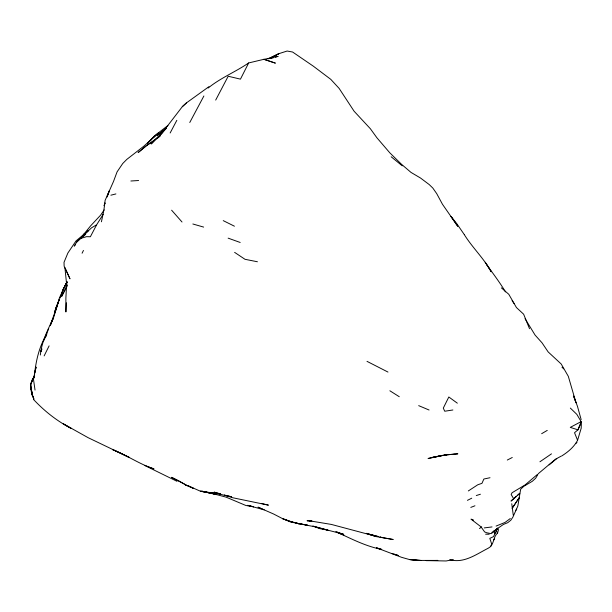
<?xml version="1.0" encoding="UTF-8"?>
<svg xmlns="http://www.w3.org/2000/svg" width="612" height="612" viewBox="0 0 612 612"><rect width="100%" height="100%" fill="white"/><g stroke="black" fill="none" stroke-linecap="round" stroke-linejoin="round"><path stroke-width="0.92" d="M66.333 302.772L65.897 311.975L65.882 298.075L66.685 282.905L66.8 286.072L64.926 267.704L69.982 278.82L64.13 266.197L64.023 262.318L67.863 253.047L75.987 240.967L88.442 230.51L83.783 235.077M33.943 377.229L33.362 379.149L36.108 367.047L34.662 373.029C36.315 359.259 39.497 345.795 46.933 333.9M40.338 355.006C41.654 341.565 48.011 329.478 53.627 317.314M449.774 559.682C463.973 563.66 476.343 554.235 488.254 548.199C494.435 545.185 492.821 536.976 497.548 533.098L498.459 529.87L497.648 528.164L496.439 529.303M101.439 221.781L103.918 209.901L105.134 200.338L113.495 181.496L117.076 171.88L122.752 163.496L126.845 159.365L144.095 145.977L158.73 132.689L153.184 137.945M55.761 308.119L54.43 313.994L55.761 308.119L59.341 299.459L50.719 324.207L53.68 317.376M55.807 310.093L59.54 297.608L66.8 282.109M55.868 310.276L57.956 302.955L54.912 311.829M53.887 316.817L55.325 311.776M577.575 440.303L581.193 428.232L581.4 422.517L577.957 429.823L574.523 432.707L577.575 440.303C574.002 447.028 568.097 451.97 561.747 455.948M34.639 374.85L33.247 379.272L33.897 377.635M176.998 481.315L144.707 465.464L153.995 468.922C139.406 464.156 126.684 455.076 112.371 449.499L129.04 457.309L88.067 437.649L63.281 423.802L71.306 428.492C57.214 421.194 44.5 411.195 33.683 399.613L33.492 397.44M60.144 297.998L63.197 289.247L67.037 282.033M104.958 203.016L104.094 205.724L105.012 203.108M490.939 546.072L491.643 543.93L489.814 538.361L493.524 536.625L497.648 528.164M41.784 348.955L40.889 351.609L41.846 349.062M61.713 293.622L63.197 289.247L67.037 282.063M107.161 196.988L109.303 190.868L107.261 195.794M491.834 532.455L503.393 524.453L507.746 522.679L510.829 520.192L512.894 517.117L517.828 506.07L520.659 489.225L523.849 486.288L532.31 481.292L535.668 478.224L537.864 474.476M50.253 325.661L53.542 317.582M44.118 340.119L48.738 328.537M581.148 421.614L577.957 429.823L570.262 427.383L581.148 421.614L576.833 414.37L570.353 408.082M67.113 285.192L61.667 296.384L65.645 288.986M33.935 377.076C28.626 383.647 30.822 392.131 33.844 399.108L33.14 396.469M34.027 376.885L30.669 384.382L34.035 376.801M263.917 59.303L275.255 63.082L263.917 59.303L248.656 62.959L240.455 79.139L228.184 76.24L215.692 100.085M45.357 337.564L46.191 335.858M44.148 355.886L49.105 345.879M82.085 253.23L83.462 250.43M96.367 225.308L90.369 236.752L86.529 236.676L79.988 238.634L76.607 242.176L74.19 246.139L75.391 244.708M170.151 132.98L176.83 120.319M189.766 122.492L203.895 95.977M64.895 285.85L67.136 281.887M66.088 288.16L66.999 286.554M103.191 214.307L96.65 224.772L91.586 227.786L79.988 238.634M104.178 209.878L100.651 215.126L90.561 225.92L82.031 236.439M83.507 235.092L84.525 233.631L83.393 234.985M208.929 86.682L186.423 102.908L182.3 106.695L161.828 133.324L151.156 143.981L166.257 128.313M515.534 510.676L516.704 509.184M493.624 540.09L494.687 538.866M166.311 128.245L157.651 138.006L159.755 136.338M496.875 528.967L494.389 531.545L491.053 533.626L486.716 532.754L484.658 531.95L480.986 526.817L471.003 519.144L473.558 520.078M186.423 102.908L182.3 106.695M151.799 139.261L147.637 143.2L154.499 135.856L167.91 125.529M575.716 443.585L576.971 442.407M516.421 496.301L511.012 501.075L519.795 493.318L517.767 495.108M537.091 474.698L525.15 484.872L512.068 492.752L511.165 494.511L513.736 498.872M76.607 242.176L81.977 237.395M83.324 236.201L84.663 235.008L83.37 236.087M556.752 458.587L549.102 464.883M208.149 88.036C220.473 77.938 235.543 71.918 248.656 62.959M83.592 235.995L85.695 234.289M538.2 473.749L555.489 459.222L561.074 456.2M166.273 128.183L157.315 135.298L165.76 128.711M479.471 528.569L481.675 526.894M152.847 141.525L146.612 145.549L138.19 152.533L146.612 145.549L160.39 135.803M510.301 518.517L505.061 522.418L496.095 526.068M539.922 461.777L551.496 453.844M468.341 490.939L477.735 484.803L481.958 483.335L483.878 479.02L490.005 477.727M541.658 433.694L547.243 430.397M267.903 58.943L278.98 53.627L287.135 51.033L292.597 52.02L313.29 66.15L330.794 79.361L339.14 88.419L354.088 111.208L370.375 128.75L376.885 137.746L389.76 152.763L401.426 164.207L411.004 172.408L420.543 178.046L429.18 184.541L432.791 188.022L436.738 193.667L442.468 204.27L457.761 226.302L450.968 216.388L456.759 223.632L464.164 234.404M269.479 58.568L278.98 53.627M507.294 460.048L512.267 457.493M467.43 500.348L471.753 498.176M271.162 57.566L278.246 54.032M470.804 507.394L474.95 505.78M476.289 495.544L480.42 494.228M270.894 58.461L273.61 57.673M275.415 57.146L278.123 56.358L263.573 59.448M110.879 195.197L115.898 193.928M453.324 559.636L446.117 560.967L426.166 560.6L437.825 560.416L417.705 560.424L409.451 559.544L401.64 557.341L376.388 547.771L381.704 549.408C365.44 546.302 350.752 538.453 335.82 531.675M492.017 526.924L484.253 527.919M452.88 409.979L444.717 411.233L443.302 408.112L448.826 396.989L457.332 403.178M130.884 180.999L138.595 180.525M485.607 534.207L489.195 534.23M311.623 520.881L307.033 520.766L311.768 521.034M311.806 520.927L308.976 520.72L331.398 524.438L374.36 535.89L367.728 533.794L375.929 536.563L393.187 539.509L382.829 537.696M187.463 485.538L200.392 491.199L208.967 492.844L220.534 493.884L214.185 492.14L222.73 494.901L231.634 496.791L224.29 495.093L232.904 497.786L268.431 505.145L261.477 503.469M209.273 492.882L217.88 493.632M210.719 493.012L200.392 491.199L220.534 494.029M210.605 493.012L201.853 491.161M253.582 506.797L245.879 505.489L226.012 497.12L208.417 492.438M257.438 261.768L244.999 259.297L234.625 252.373M253.597 506.744L247.699 505.336L264.208 509.865L257.996 507.157L273.587 514.004L282.828 518.769L292.108 522.051L282.828 518.769L290.677 522.044L307.66 525.226L297.141 523.344L291.763 521.661M201.807 491.176L216.526 494.618L208.524 492.415M378.193 536.548L371.048 534.659L378.277 536.571M380.037 537.038L381.888 537.527L380.083 537.053M192.857 223.992L203.635 227.09M366.489 533.32L370.138 534.391M294.548 522.464L299.107 523.834L297.141 523.344L313.902 526.58L343.355 534.146L337.449 532.379L343.776 534.942L336.791 532.019M391.588 553.424L398.458 555.528M394.143 554.189L397.593 555.252M315.662 526.764L328.001 530.199L319.755 528.63L312.908 525.938M228.131 238.145L240.195 242.474M337.028 532.203L343.776 534.942M418.684 405.641L429.066 410.009M185.184 484.888L193.392 488.338L187.624 485.507M223.242 220.634L234.427 226.203M367.001 361.355L387.977 372.065M389.867 390.77L399.269 396.721M391.175 156.771L402.252 165.837M501.373 287.854L508.786 294.288L516.421 307.522L523.635 314.208L529.518 328.721M561.984 367.2L563.667 368.845M182.009 222.003L171.628 210.199M485.239 262.265L491.229 271.774C483.801 258.287 472.403 247.661 464.301 234.633M512.091 300.645L514.065 303.498M486.861 264.881C493.196 273.801 499.828 282.438 505.489 291.886M525.042 318.645L535.064 335.055L542.048 342.842L548.145 351.908L561.196 364.002L568.318 376.334L576.007 402.765L573.857 396.836M495.835 529.877L497.548 533.098M31.396 389.247L30.807 387.679L32.206 392.95M573.605 396.01L577.437 406.246L581.148 419.557M494.167 530.55L494.947 533.664M33.056 396.048L33.683 399.613M33.385 378.614L35.029 390.081M513.277 515.296L511.762 503.714M56.671 306.444L55.86 309.794L56.671 306.444M519.022 498L512.183 508.258L519.022 498M436.264 456.674L428.04 458.503L447.043 454.632L431.873 457.508L442.69 455.343L436.264 456.674M454.066 454.135L443.929 455.114L457.853 453.821L454.066 454.135M420.719 560.439L409.451 559.544L420.719 560.439M178.559 480.718L171.544 477.322L186.369 485.178L178.559 480.718M32.214 395.138L30.6 384.887L32.214 395.138"/></g></svg>
